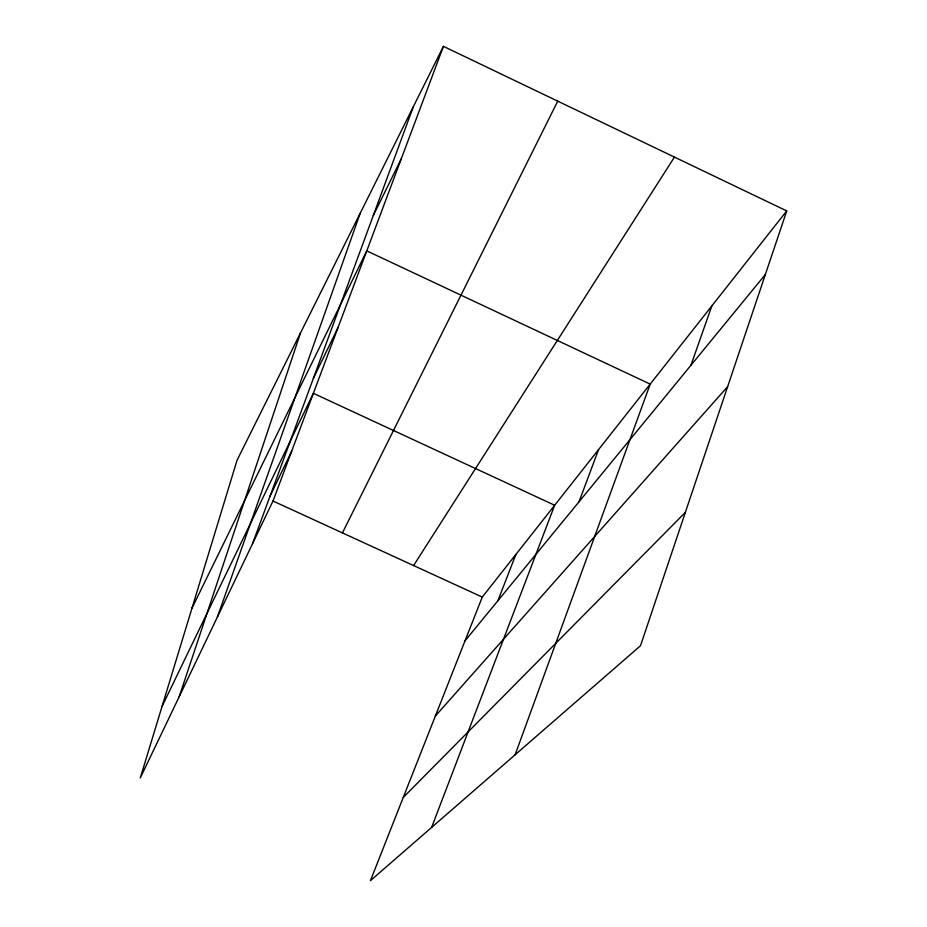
<?xml version="1.0" encoding="UTF-8"?>
<svg xmlns="http://www.w3.org/2000/svg" width="927" height="927" viewBox="0 0 927 927"><rect width="100%" height="100%" fill="white"/><g stroke="black" fill="none" stroke-linecap="round" stroke-linejoin="round"><path stroke-width="1.39" d="M179.224 696.652L300.464 333.048M786.733 210.927L640.511 645.713L370.441 880.65L482.272 597.081L786.733 210.927L443.43 46.35L237.08 460.163L140.267 777.938L273.001 501.02L443.43 46.35M690.928 365.296L711.832 305.922M217.347 617.127L360.151 213.349M515.134 754.775L650.186 384.114L366.768 250.858L191.97 608.216M252.526 543.743L413.303 106.767M579.039 501.774L598.552 449.607M431.611 827.44L554.67 505.25L313.372 393.326L162.074 706.339M497.869 600.766L515.875 554.462M270.035 496.154L291.727 451.078M313.361 378.401L337.88 327.938M373.303 215.481L401.345 158.644M342.434 532.886L557.73 101.147M413.581 565.551L674.45 157.103M465.006 640.847L765.343 274.531M435.366 716.026L727.649 386.629M403.245 797.452L685.366 512.364M273.001 501.02L482.272 597.081"/></g></svg>
